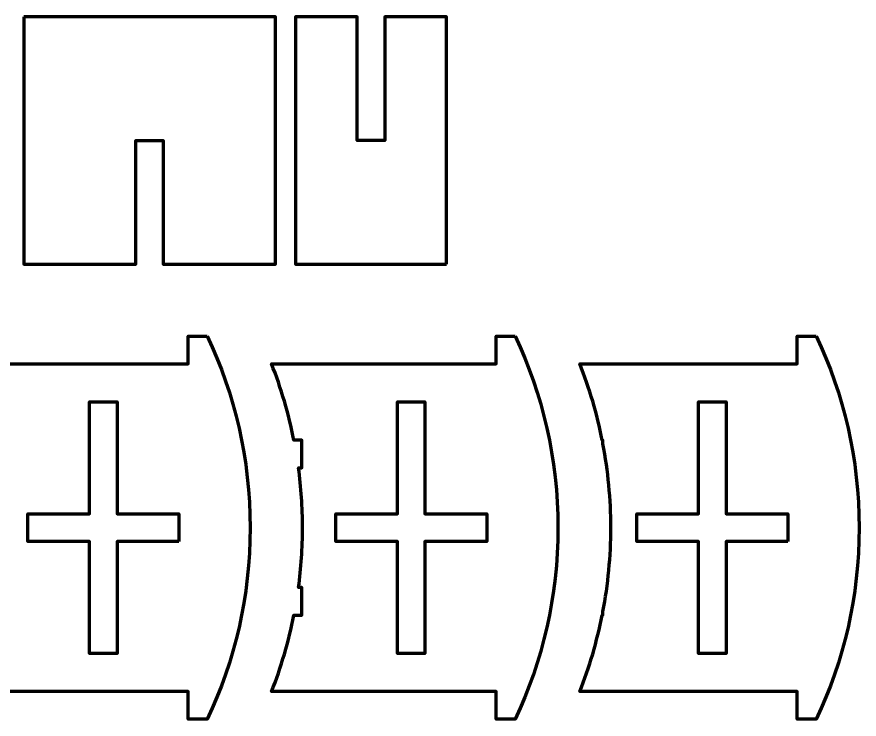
# Model space of a CAD drawing. Header units: inches. Extents: x 247 to 2765, y -1897 to -1110.
# Drawn here: x 816.5 to 908.5, y -1244.6 to -1168 of the extents above; entities that cross this region are included whole.
import ezdxf

# ---------------------------------------------------------------- set-up
doc = ezdxf.new("R2010")
doc.units = ezdxf.units.IN
doc.header["$MEASUREMENT"] = 0
doc.layers.add('Layer 1', color=7, linetype='Continuous')

msp = doc.modelspace()

# ---------------------------------------------------------------- linework, layer by layer
at = {"layer": 'Layer 1', "color": 18, "lineweight": 70, "true_color": 0x010101}
for points in [[(817.278, -1167.959), (817.278, -1194.959), (829.515, -1194.959), (829.515, -1181.459), (832.515, -1181.459), (832.515, -1194.959), (844.752, -1194.959), (844.752, -1167.959), (817.278, -1167.959)], [(863.423, -1194.959), (863.423, -1167.959), (856.682, -1167.959), (856.682, -1181.459), (853.682, -1181.459), (853.682, -1167.959), (846.941, -1167.959), (846.941, -1194.959), (863.423, -1194.959)], [(834.222, -1225.216), (827.48, -1225.216), (827.48, -1237.453), (824.48, -1237.453), (824.48, -1225.216), (817.738, -1225.216), (817.738, -1222.216), (824.48, -1222.216), (824.48, -1209.979), (827.48, -1209.979), (827.48, -1222.216), (834.222, -1222.216), (834.222, -1225.216)], [(867.818, -1225.216), (861.076, -1225.216), (861.076, -1237.453), (858.076, -1237.453), (858.076, -1225.216), (851.334, -1225.216), (851.334, -1222.216), (858.076, -1222.216), (858.076, -1209.979), (861.076, -1209.979), (861.076, -1222.216), (867.818, -1222.216), (867.818, -1225.216), (867.818, -1225.216)], [(900.693, -1225.216), (893.952, -1225.216), (893.952, -1237.453), (890.952, -1237.453), (890.952, -1225.216), (884.21, -1225.216), (884.21, -1222.216), (890.952, -1222.216), (890.952, -1209.979), (893.952, -1209.979), (893.952, -1222.216), (900.693, -1222.216), (900.693, -1225.216)]]:
    msp.add_lwpolyline(points, dxfattribs=at)
for points, knots in [([(837.315, -1202.819), (837.315, -1202.819), (835.246, -1202.819), (835.246, -1202.819), (835.246, -1202.819), (835.246, -1205.82), (835.246, -1205.82), (835.246, -1205.82), (809.96, -1205.82), (809.96, -1205.82), (811.018, -1208.498), (811.843, -1211.293), (812.416, -1214.178), (812.416, -1214.178), (814.036, -1214.178), (814.036, -1214.178), (814.036, -1214.178), (814.036, -1217.178), (814.036, -1217.178), (814.036, -1217.178), (812.914, -1217.178), (812.914, -1217.178), (813.201, -1219.317), (813.351, -1221.498), (813.351, -1223.715), (813.351, -1225.933), (813.2, -1228.115), (812.914, -1230.254), (812.914, -1230.254), (814.036, -1230.254), (814.036, -1230.254), (814.036, -1230.254), (814.036, -1233.254), (814.036, -1233.254), (814.036, -1233.254), (812.416, -1233.254), (812.416, -1233.254), (811.843, -1236.14), (811.018, -1238.935), (809.96, -1241.612), (809.96, -1241.612), (835.246, -1241.612), (835.246, -1241.612), (835.246, -1241.612), (835.246, -1244.612), (835.246, -1244.612), (835.246, -1244.612), (837.315, -1244.612), (837.315, -1244.612), (840.319, -1238.277), (841.999, -1231.193), (841.999, -1223.715), (841.999, -1216.238), (840.318, -1209.155), (837.315, -1202.819)], [0, 0, 0, 0, 1, 1, 1, 2, 2, 2, 3, 3, 3, 4, 4, 4, 5, 5, 5, 6, 6, 6, 7, 7, 7, 8, 8, 8, 9, 9, 9, 10, 10, 10, 11, 11, 11, 12, 12, 12, 13, 13, 13, 14, 14, 14, 15, 15, 15, 16, 16, 16, 17, 17, 17, 18, 18, 18, 18]), ([(870.911, -1202.819), (870.911, -1202.819), (868.842, -1202.819), (868.842, -1202.819), (868.842, -1202.819), (868.842, -1205.82), (868.842, -1205.82), (868.842, -1205.82), (844.328, -1205.82), (844.328, -1205.82), (845.386, -1208.498), (846.211, -1211.293), (846.783, -1214.178), (846.783, -1214.178), (847.632, -1214.178), (847.632, -1214.178), (847.632, -1214.178), (847.632, -1217.178), (847.632, -1217.178), (847.632, -1217.178), (847.281, -1217.178), (847.281, -1217.178), (847.568, -1219.317), (847.72, -1221.498), (847.72, -1223.715), (847.72, -1225.933), (847.568, -1228.115), (847.281, -1230.254), (847.281, -1230.254), (847.632, -1230.254), (847.632, -1230.254), (847.632, -1230.254), (847.632, -1233.254), (847.632, -1233.254), (847.632, -1233.254), (846.783, -1233.254), (846.783, -1233.254), (846.211, -1236.14), (845.386, -1238.935), (844.328, -1241.612), (844.328, -1241.612), (868.842, -1241.612), (868.842, -1241.612), (868.842, -1241.612), (868.842, -1244.612), (868.842, -1244.612), (868.842, -1244.612), (870.911, -1244.612), (870.911, -1244.612), (873.914, -1238.277), (875.596, -1231.193), (875.596, -1223.715), (875.596, -1216.238), (873.914, -1209.155), (870.911, -1202.819)], [0, 0, 0, 0, 1, 1, 1, 2, 2, 2, 3, 3, 3, 4, 4, 4, 5, 5, 5, 6, 6, 6, 7, 7, 7, 8, 8, 8, 9, 9, 9, 10, 10, 10, 11, 11, 11, 12, 12, 12, 13, 13, 13, 14, 14, 14, 15, 15, 15, 16, 16, 16, 17, 17, 17, 18, 18, 18, 18]), ([(903.787, -1202.819), (903.787, -1202.819), (901.718, -1202.819), (901.718, -1202.819), (901.718, -1202.819), (901.718, -1205.82), (901.718, -1205.82), (901.718, -1205.82), (877.975, -1205.82), (877.975, -1205.82), (879.034, -1208.498), (879.859, -1211.293), (880.432, -1214.178), (880.432, -1214.178), (880.508, -1214.178), (880.508, -1214.178), (880.508, -1214.178), (880.508, -1214.56), (880.508, -1214.56), (881.073, -1217.525), (881.369, -1220.586), (881.369, -1223.715), (881.369, -1226.845), (881.073, -1229.905), (880.508, -1232.87), (880.508, -1232.87), (880.508, -1233.253), (880.508, -1233.253), (880.508, -1233.253), (880.431, -1233.253), (880.431, -1233.253), (879.858, -1236.139), (879.033, -1238.934), (877.975, -1241.611), (877.975, -1241.611), (901.718, -1241.611), (901.718, -1241.611), (901.718, -1241.611), (901.718, -1244.611), (901.718, -1244.611), (901.718, -1244.611), (903.787, -1244.611), (903.787, -1244.611), (906.79, -1238.276), (908.472, -1231.192), (908.472, -1223.715), (908.473, -1216.239), (906.79, -1209.155), (903.787, -1202.819)], [0, 0, 0, 0, 1, 1, 1, 2, 2, 2, 3, 3, 3, 4, 4, 4, 5, 5, 5, 6, 6, 6, 7, 7, 7, 8, 8, 8, 9, 9, 9, 10, 10, 10, 11, 11, 11, 12, 12, 12, 13, 13, 13, 14, 14, 14, 15, 15, 15, 16, 16, 16, 16])]:
    msp.add_open_spline(points, degree=3, knots=knots, dxfattribs=at)

doc.saveas('drawing.dxf')
